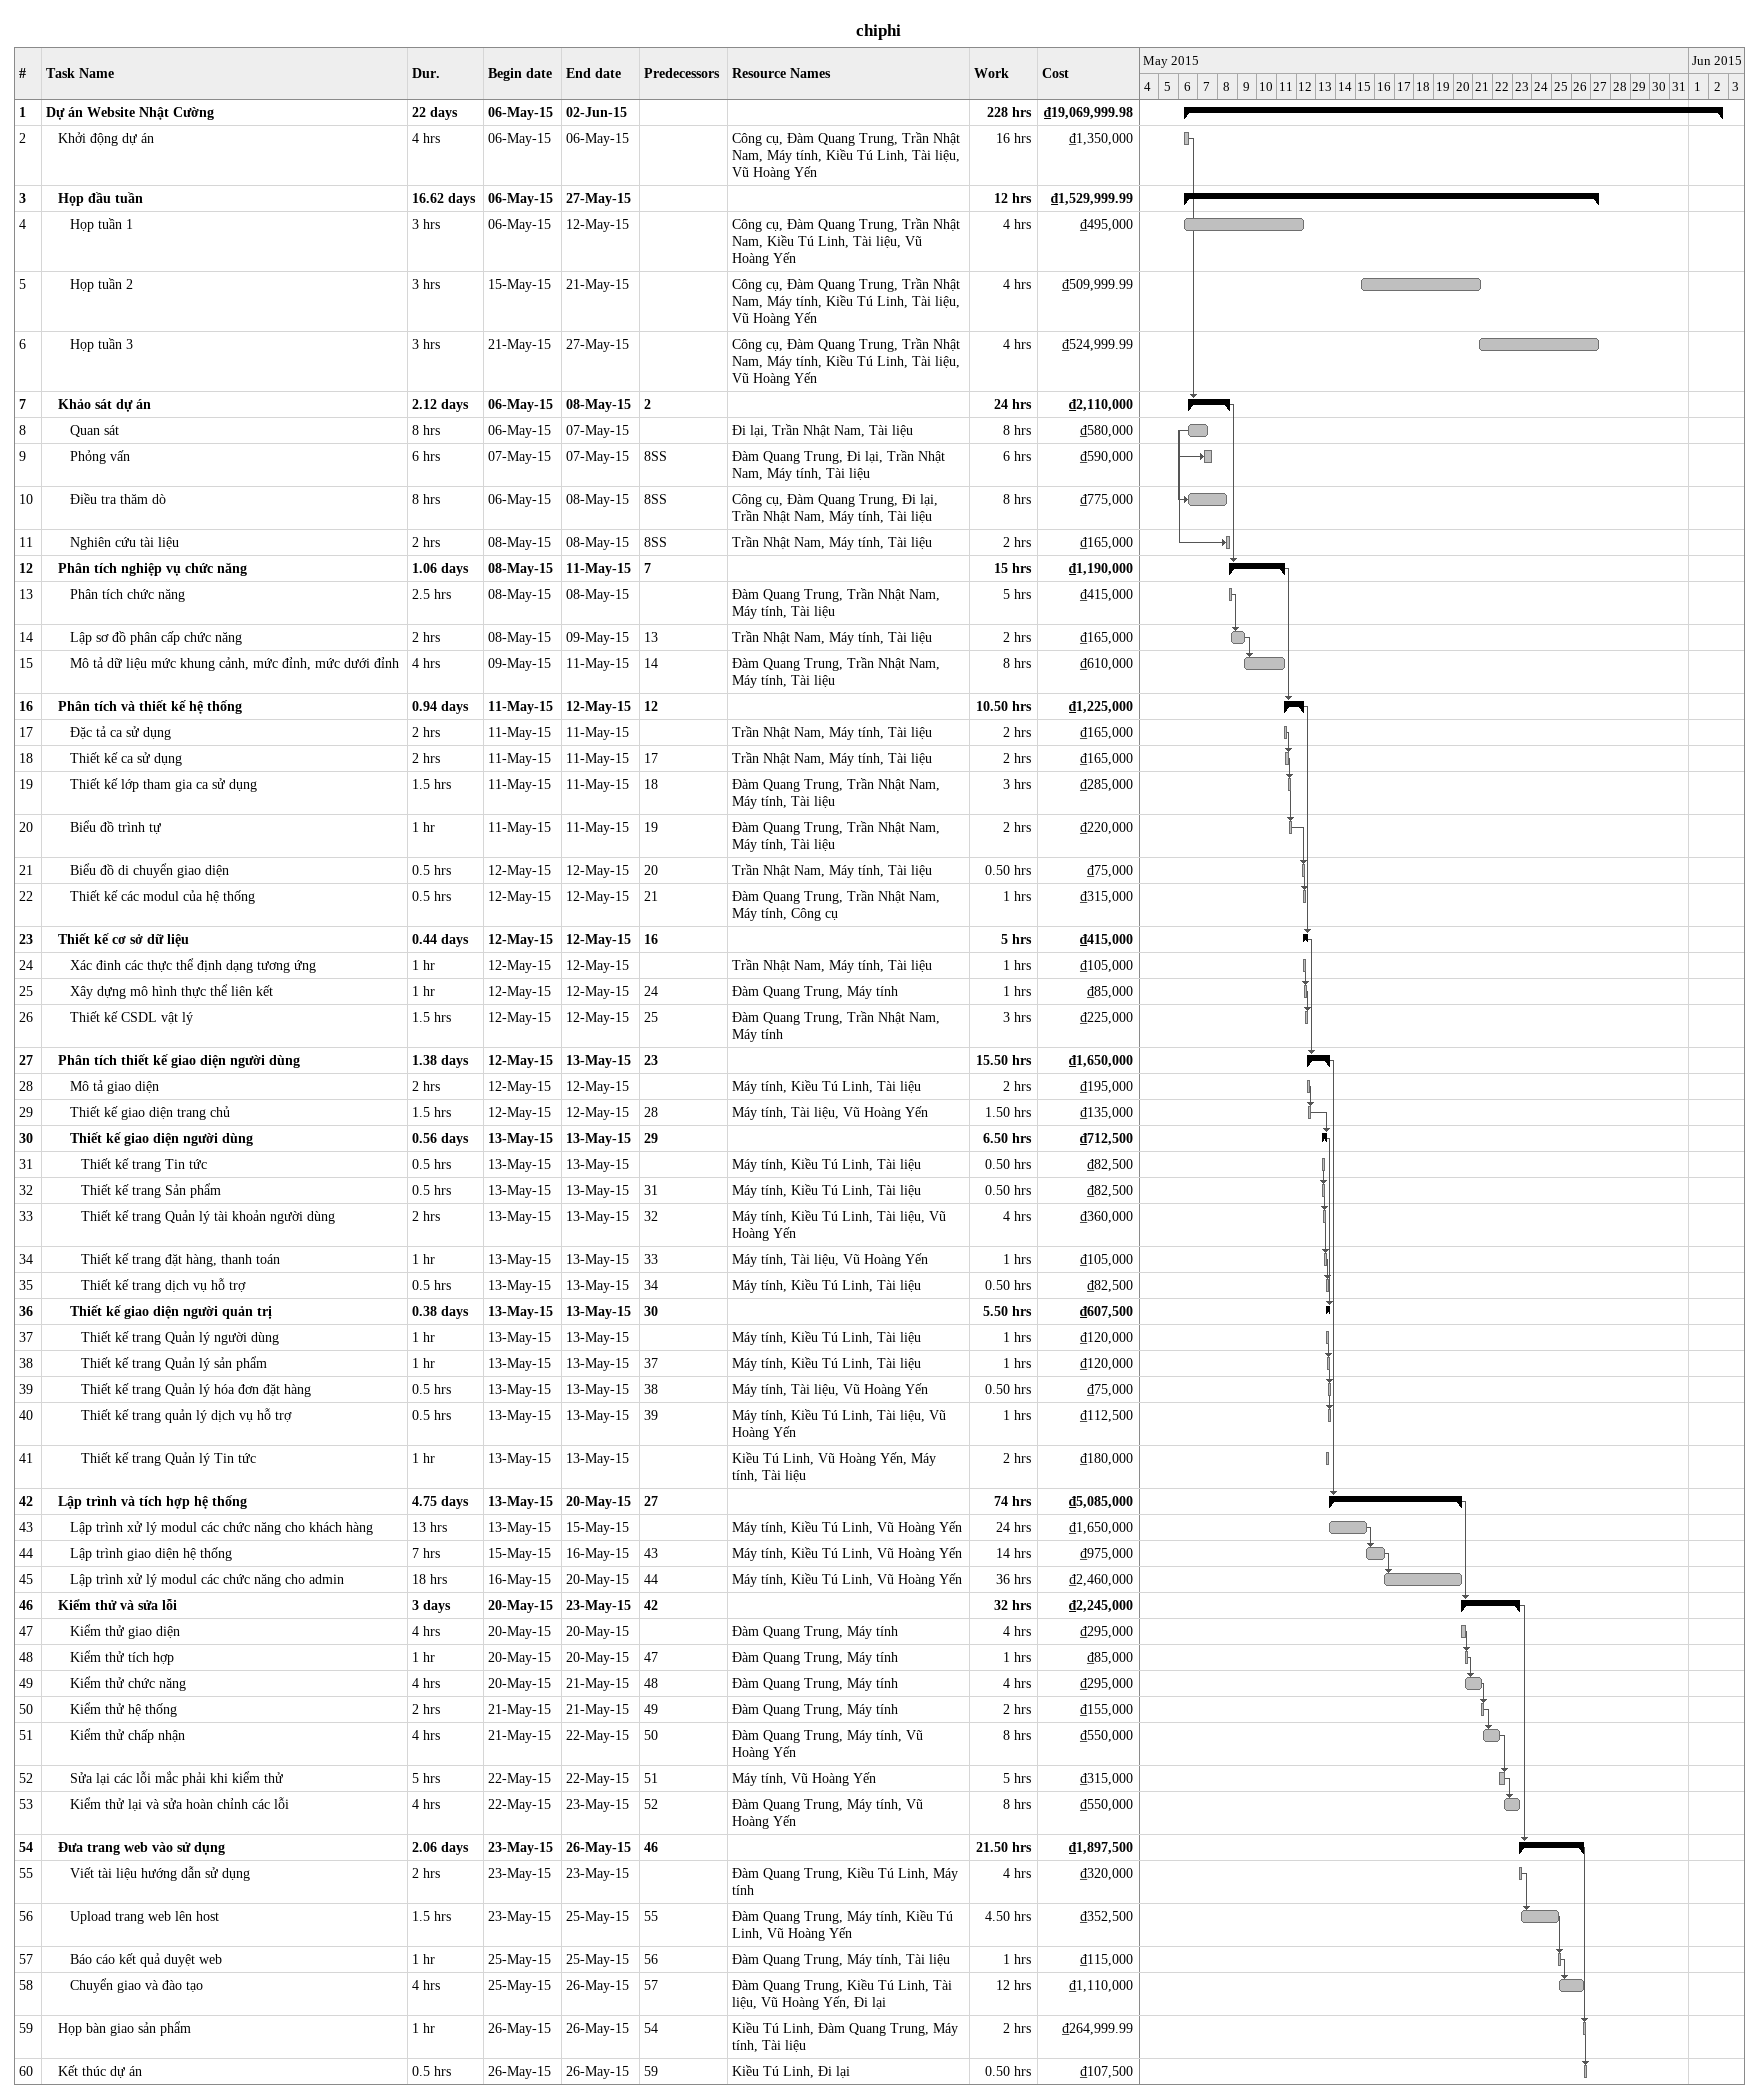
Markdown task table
chiphi

| ID | Level | Task | Duration | Start | Finish | Predecessors | Resources | Work (h) | Cost (₫) |
|---|---|---|---|---|---|---|---|---|---|
| 1 | 1 | **Dự án Website Nhật Cường** | 22d | 2015-05-06 | 2015-06-02 |  |  | 228 | 19069999.98 |
| 2 | 2 | Khởi động dự án | 4h | 2015-05-06 | 2015-05-06 |  | Công cụ, Đàm Quang Trung, Trần Nhật Nam, Máy tính, Kiều Tú Linh, Tài liệu, Vũ Hoàng Yến | 16 | 1350000 |
| 3 | 2 | **Họp đầu tuần** | 16.62d | 2015-05-06 | 2015-05-27 |  |  | 12 | 1529999.99 |
| 4 | 3 | Họp tuần 1 | 3h | 2015-05-06 | 2015-05-12 |  | Công cụ, Đàm Quang Trung, Trần Nhật Nam, Kiều Tú Linh, Tài liệu, Vũ Hoàng Yến | 4 | 495000 |
| 5 | 3 | Họp tuần 2 | 3h | 2015-05-15 | 2015-05-21 |  | Công cụ, Đàm Quang Trung, Trần Nhật Nam, Máy tính, Kiều Tú Linh, Tài liệu, Vũ Hoàng Yến | 4 | 509999.99 |
| 6 | 3 | Họp tuần 3 | 3h | 2015-05-21 | 2015-05-27 |  | Công cụ, Đàm Quang Trung, Trần Nhật Nam, Máy tính, Kiều Tú Linh, Tài liệu, Vũ Hoàng Yến | 4 | 524999.99 |
| 7 | 2 | **Khảo sát dự án** | 2.12d | 2015-05-06 | 2015-05-08 | 2 |  | 24 | 2110000 |
| 8 | 3 | Quan sát | 8h | 2015-05-06 | 2015-05-07 |  | Đi lại, Trần Nhật Nam, Tài liệu | 8 | 580000 |
| 9 | 3 | Phỏng vấn | 6h | 2015-05-07 | 2015-05-07 | 8SS | Đàm Quang Trung, Đi lại, Trần Nhật Nam, Máy tính, Tài liệu | 6 | 590000 |
| 10 | 3 | Điều tra thăm dò | 8h | 2015-05-06 | 2015-05-08 | 8SS | Công cụ, Đàm Quang Trung, Đi lại, Trần Nhật Nam, Máy tính, Tài liệu | 8 | 775000 |
| 11 | 3 | Nghiên cứu tài liệu | 2h | 2015-05-08 | 2015-05-08 | 8SS | Trần Nhật Nam, Máy tính, Tài liệu | 2 | 165000 |
| 12 | 2 | **Phân tích nghiệp vụ chức năng** | 1.06d | 2015-05-08 | 2015-05-11 | 7 |  | 15 | 1190000 |
| 13 | 3 | Phân tích chức năng | 2.5h | 2015-05-08 | 2015-05-08 |  | Đàm Quang Trung, Trần Nhật Nam, Máy tính, Tài liệu | 5 | 415000 |
| 14 | 3 | Lập sơ đồ phân cấp chức năng | 2h | 2015-05-08 | 2015-05-09 | 13 | Trần Nhật Nam, Máy tính, Tài liệu | 2 | 165000 |
| 15 | 3 | Mô tả dữ liệu mức khung cảnh, mức đỉnh, mức dưới đỉnh | 4h | 2015-05-09 | 2015-05-11 | 14 | Đàm Quang Trung, Trần Nhật Nam, Máy tính, Tài liệu | 8 | 610000 |
| 16 | 2 | **Phân tích và thiết kế hệ thống** | 0.94d | 2015-05-11 | 2015-05-12 | 12 |  | 10.50 | 1225000 |
| 17 | 3 | Đặc tả ca sử dụng | 2h | 2015-05-11 | 2015-05-11 |  | Trần Nhật Nam, Máy tính, Tài liệu | 2 | 165000 |
| 18 | 3 | Thiết kế ca sử dụng | 2h | 2015-05-11 | 2015-05-11 | 17 | Trần Nhật Nam, Máy tính, Tài liệu | 2 | 165000 |
| 19 | 3 | Thiết kế lớp tham gia ca sử dụng | 1.5h | 2015-05-11 | 2015-05-11 | 18 | Đàm Quang Trung, Trần Nhật Nam, Máy tính, Tài liệu | 3 | 285000 |
| 20 | 3 | Biểu đồ trình tự | 1h | 2015-05-11 | 2015-05-11 | 19 | Đàm Quang Trung, Trần Nhật Nam, Máy tính, Tài liệu | 2 | 220000 |
| 21 | 3 | Biểu đồ di chuyển giao diện | 0.5h | 2015-05-12 | 2015-05-12 | 20 | Trần Nhật Nam, Máy tính, Tài liệu | 0.50 | 75000 |
| 22 | 3 | Thiết kế các modul của hệ thống | 0.5h | 2015-05-12 | 2015-05-12 | 21 | Đàm Quang Trung, Trần Nhật Nam, Máy tính, Công cụ | 1 | 315000 |
| 23 | 2 | **Thiết kế cơ sở dữ liệu** | 0.44d | 2015-05-12 | 2015-05-12 | 16 |  | 5 | 415000 |
| 24 | 3 | Xác đinh các thực thể định dạng tương ứng | 1h | 2015-05-12 | 2015-05-12 |  | Trần Nhật Nam, Máy tính, Tài liệu | 1 | 105000 |
| 25 | 3 | Xây dựng mô hình thực thể liên kết | 1h | 2015-05-12 | 2015-05-12 | 24 | Đàm Quang Trung, Máy tính | 1 | 85000 |
| 26 | 3 | Thiết kế CSDL vật lý | 1.5h | 2015-05-12 | 2015-05-12 | 25 | Đàm Quang Trung, Trần Nhật Nam, Máy tính | 3 | 225000 |
| 27 | 2 | **Phân tích thiết kế giao diện người dùng** | 1.38d | 2015-05-12 | 2015-05-13 | 23 |  | 15.50 | 1650000 |
| 28 | 3 | Mô tả giao diện | 2h | 2015-05-12 | 2015-05-12 |  | Máy tính, Kiều Tú Linh, Tài liệu | 2 | 195000 |
| 29 | 3 | Thiết kế giao diện trang chủ | 1.5h | 2015-05-12 | 2015-05-12 | 28 | Máy tính, Tài liệu, Vũ Hoàng Yến | 1.50 | 135000 |
| 30 | 3 | **Thiết kế giao diện người dùng** | 0.56d | 2015-05-13 | 2015-05-13 | 29 |  | 6.50 | 712500 |
| 31 | 4 | Thiết kế trang Tin tức | 0.5h | 2015-05-13 | 2015-05-13 |  | Máy tính, Kiều Tú Linh, Tài liệu | 0.50 | 82500 |
| 32 | 4 | Thiết kế trang Sản phẩm | 0.5h | 2015-05-13 | 2015-05-13 | 31 | Máy tính, Kiều Tú Linh, Tài liệu | 0.50 | 82500 |
| 33 | 4 | Thiết kế trang Quản lý tài khoản người dùng | 2h | 2015-05-13 | 2015-05-13 | 32 | Máy tính, Kiều Tú Linh, Tài liệu, Vũ Hoàng Yến | 4 | 360000 |
| 34 | 4 | Thiết kế trang đặt hàng, thanh toán | 1h | 2015-05-13 | 2015-05-13 | 33 | Máy tính, Tài liệu, Vũ Hoàng Yến | 1 | 105000 |
| 35 | 4 | Thiết kế trang dịch vụ hỗ trợ | 0.5h | 2015-05-13 | 2015-05-13 | 34 | Máy tính, Kiều Tú Linh, Tài liệu | 0.50 | 82500 |
| 36 | 3 | **Thiết kế giao diện người quản trị** | 0.38d | 2015-05-13 | 2015-05-13 | 30 |  | 5.50 | 607500 |
| 37 | 4 | Thiết kế trang Quản lý người dùng | 1h | 2015-05-13 | 2015-05-13 |  | Máy tính, Kiều Tú Linh, Tài liệu | 1 | 120000 |
| 38 | 4 | Thiết kế trang Quản lý sản phẩm | 1h | 2015-05-13 | 2015-05-13 | 37 | Máy tính, Kiều Tú Linh, Tài liệu | 1 | 120000 |
| 39 | 4 | Thiết kế trang Quản lý hóa đơn đặt hàng | 0.5h | 2015-05-13 | 2015-05-13 | 38 | Máy tính, Tài liệu, Vũ Hoàng Yến | 0.50 | 75000 |
| 40 | 4 | Thiết kế trang quản lý dịch vụ hỗ trợ | 0.5h | 2015-05-13 | 2015-05-13 | 39 | Máy tính, Kiều Tú Linh, Tài liệu, Vũ Hoàng Yến | 1 | 112500 |
| 41 | 4 | Thiết kế trang Quản lý Tin tức | 1h | 2015-05-13 | 2015-05-13 |  | Kiều Tú Linh, Vũ Hoàng Yến, Máy tính, Tài liệu | 2 | 180000 |
| 42 | 2 | **Lập trình và tích hợp hệ thống** | 4.75d | 2015-05-13 | 2015-05-20 | 27 |  | 74 | 5085000 |
| 43 | 3 | Lập trình xử lý modul các chức năng cho khách hàng | 13h | 2015-05-13 | 2015-05-15 |  | Máy tính, Kiều Tú Linh, Vũ Hoàng Yến | 24 | 1650000 |
| 44 | 3 | Lập trình giao diện hệ thống | 7h | 2015-05-15 | 2015-05-16 | 43 | Máy tính, Kiều Tú Linh, Vũ Hoàng Yến | 14 | 975000 |
| 45 | 3 | Lập trình xử lý modul các chức năng cho admin | 18h | 2015-05-16 | 2015-05-20 | 44 | Máy tính, Kiều Tú Linh, Vũ Hoàng Yến | 36 | 2460000 |
| 46 | 2 | **Kiểm thử và sửa lỗi** | 3d | 2015-05-20 | 2015-05-23 | 42 |  | 32 | 2245000 |
| 47 | 3 | Kiểm thử giao diện | 4h | 2015-05-20 | 2015-05-20 |  | Đàm Quang Trung, Máy tính | 4 | 295000 |
| 48 | 3 | Kiểm thử tích hợp | 1h | 2015-05-20 | 2015-05-20 | 47 | Đàm Quang Trung, Máy tính | 1 | 85000 |
| 49 | 3 | Kiểm thử chức năng | 4h | 2015-05-20 | 2015-05-21 | 48 | Đàm Quang Trung, Máy tính | 4 | 295000 |
| 50 | 3 | Kiểm thử hệ thống | 2h | 2015-05-21 | 2015-05-21 | 49 | Đàm Quang Trung, Máy tính | 2 | 155000 |
| 51 | 3 | Kiểm thử chấp nhận | 4h | 2015-05-21 | 2015-05-22 | 50 | Đàm Quang Trung, Máy tính, Vũ Hoàng Yến | 8 | 550000 |
| 52 | 3 | Sửa lại các lỗi mắc phải khi kiểm thử | 5h | 2015-05-22 | 2015-05-22 | 51 | Máy tính, Vũ Hoàng Yến | 5 | 315000 |
| 53 | 3 | Kiểm thử lại và sửa hoàn chỉnh các lỗi | 4h | 2015-05-22 | 2015-05-23 | 52 | Đàm Quang Trung, Máy tính, Vũ Hoàng Yến | 8 | 550000 |
| 54 | 2 | **Đưa trang web vào sử dụng** | 2.06d | 2015-05-23 | 2015-05-26 | 46 |  | 21.50 | 1897500 |
| 55 | 3 | Viết tài liệu hướng dẫn sử dụng | 2h | 2015-05-23 | 2015-05-23 |  | Đàm Quang Trung, Kiều Tú Linh, Máy tính | 4 | 320000 |
| 56 | 3 | Upload trang web lên host | 1.5h | 2015-05-23 | 2015-05-25 | 55 | Đàm Quang Trung, Máy tính, Kiều Tú Linh, Vũ Hoàng Yến | 4.50 | 352500 |
| 57 | 3 | Báo cáo kết quả duyệt web | 1h | 2015-05-25 | 2015-05-25 | 56 | Đàm Quang Trung, Máy tính, Tài liệu | 1 | 115000 |
| 58 | 3 | Chuyển giao và đào tạo | 4h | 2015-05-25 | 2015-05-26 | 57 | Đàm Quang Trung, Kiều Tú Linh, Tài liệu, Vũ Hoàng Yến, Đi lại | 12 | 1110000 |
| 59 | 2 | Họp bàn giao sản phẩm | 1h | 2015-05-26 | 2015-05-26 | 54 | Kiều Tú Linh, Đàm Quang Trung, Máy tính, Tài liệu | 2 | 264999.99 |
| 60 | 2 | Kết thúc dự án | 0.5h | 2015-05-26 | 2015-05-26 | 59 | Kiều Tú Linh, Đi lại | 0.50 | 107500 |
